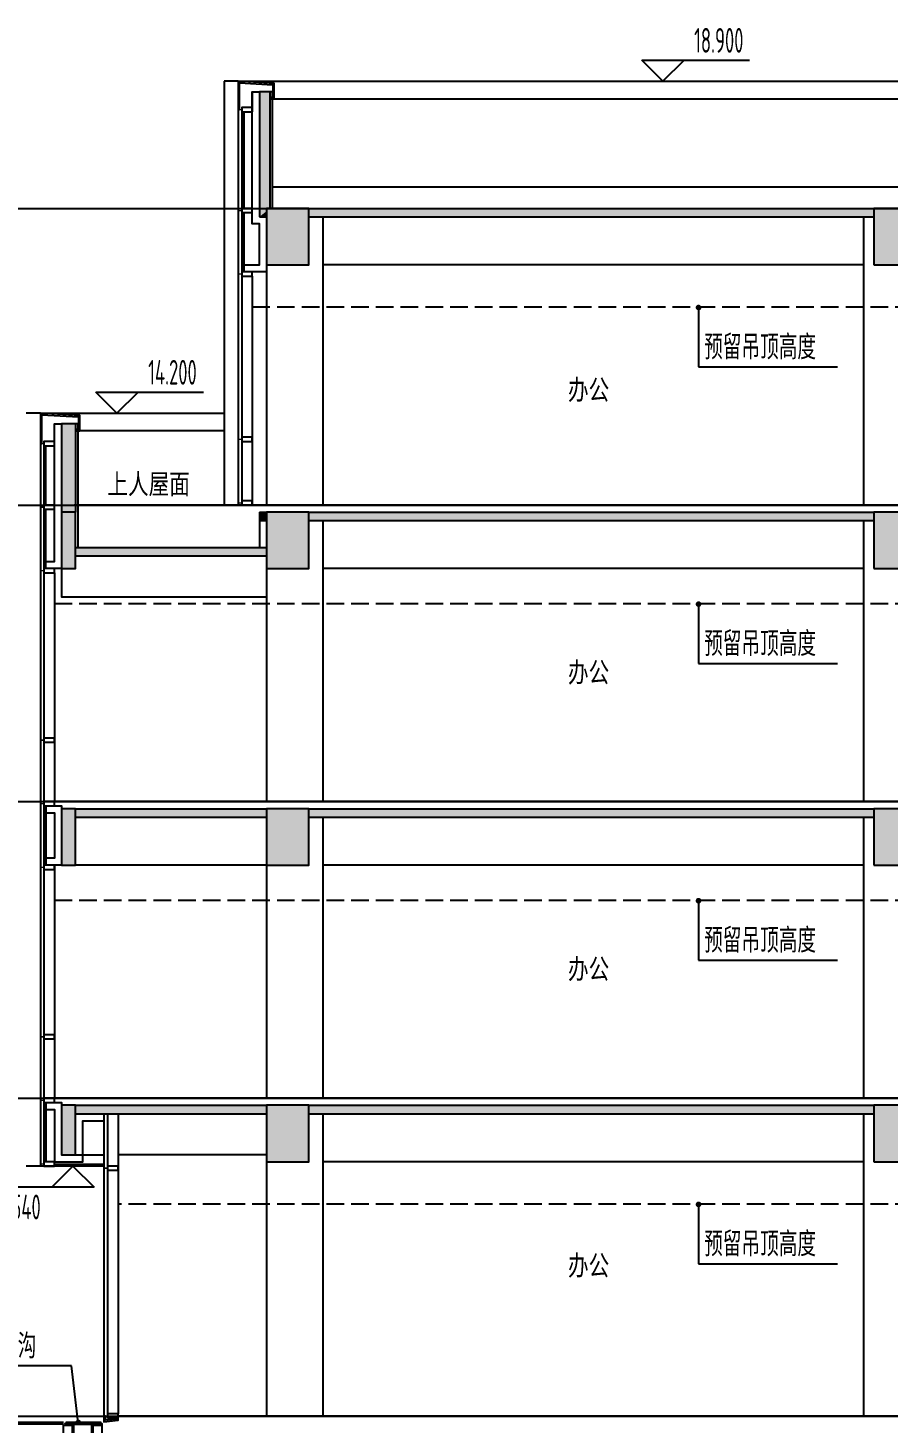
# Model space of a CAD drawing. Extents: x 1106790 to 1313746, y -134124 to 12249.
# Drawn here: x 1160272 to 1172448, y -51988 to -32232 of the extents above; entities that cross this region are included whole.
import ezdxf

# ---------------------------------------------------------------- set-up
doc = ezdxf.new("R2010")
doc.units = 0
doc.header["$LTSCALE"] = 1000
doc.header["$MEASUREMENT"] = 0
doc.linetypes.add('DASH', pattern=[0.35, 0.25, -0.1])
for name, color, linetype in [('01-标注_标高', 200, 'Continuous'), ('01-标注_符号', 200, 'Continuous'), ('02-TEXT_房间', 7, 'Continuous'), ('02-TEXT_标注', 130, 'Continuous'), ('05-填充_天正', 26, 'Continuous'), ('A-C_窗', 140, 'Continuous'), ('A-D_龙骨', 131, 'Continuous'), ('A-O_屋面', 201, 'Continuous'), ('A-SUR_保温', 222, 'Continuous'), ('A-SUR_吊顶', 40, 'Continuous'), ('A-SUR_看线', 231, 'Continuous'), ('A-SUR_面层', 191, 'Continuous'), ('A-TECH_结构', 21, 'Continuous'), ('A-金属背板', 30, 'Continuous'), ('A_STR-砌块墙', 121, 'Continuous'), ('A_STR-砼墙', 51, 'Continuous'), ('A_STR-砼柱', 51, 'Continuous'), ('D_铝板', 181, 'Continuous'), ('PUB_HATCH', 8, 'Continuous'), ('构造物', 145, 'Continuous')]:
    doc.layers.add(name, color=color, linetype=linetype)
doc.layers.add('04-不打印_辅助线', color=165, linetype='Continuous', plot=False)
doc.styles.add('_TCH_DIM', font='ROS1', dxfattribs={"width": 0.8, "bigfont": 'JD'})
doc.styles.get("Standard").update_dxf_attribs({"font": 'STXIHEI.TTF', "width": 0.75})
pattern_1 = [(45, (4697.017, 670), (-17.96051, 17.96051), []), (45, (4714.977, 670), (-17.96051, 17.96051), [12.7, -6.35])]

# ---------------------------------------------------------------- blocks, each defined once
blk = doc.blocks.new('kyuhtr')
at = {"const_width": 20}
blk.add_lwpolyline([(50, 0), (0, 0)], dxfattribs=at)
blk.add_lwpolyline([(50, -30), (200, -30), (200, 30), (50, 30)], close=True)
blk = doc.blocks.new('dartt')
at = {"transparency": 33554641}
h = blk.add_hatch(dxfattribs=at)
h.set_pattern_fill('ANSI32', color=26)
h.set_pattern_definition([(45, (1294.211, 122.3605), (-3.367596, 3.367596), []), (45, (1296.4563, 122.3605), (-3.367596, 3.367596), [])])
edge = h.paths.add_edge_path()
edge.add_arc((0, 21), 4, 0, 90)
edge.add_line((0, 25), (0, 0))
edge.add_line((0, 0), (25, 0))
edge.add_arc((21, 0), 4, 0, 90)
edge.add_line((21, 4), (4, 4))
edge.add_line((4, 4), (4, 21))
blk.add_lwpolyline([(0, 25), (0, 0), (25, 0)])
blk.add_lwpolyline([(0, 25), (0, 25, -0.414214), (4, 21), (4, 4), (21, 4, -0.414214), (25, 0), (25, 0)], format="xyb")
blk = doc.blocks.new('$LinePat$素土夯实')
at = {"color": 0}
for p, q in [((0, -210), (210, 0)), ((120, -300), (420, 0)), ((420, 0), (608, -188)), ((495, -300), (795, 0)), ((615, 0), (705, -90)), ((210, -210), (300, -300)), ((315, -105), (502, -293)), ((705, -300), (795, -210))]:
    blk.add_line(p, q, dxfattribs=at)
blk = doc.blocks.new('drsrtg')
at = {"layer": '05-填充_天正'}
h = blk.add_hatch(dxfattribs=at)
h.set_pattern_fill('ANSI33', color=256, scale=8)
h.set_pattern_definition([(45, (4711.517, 670), (-17.96051, 17.96051), []), (45, (4729.477, 670), (-17.96051, 17.96051), [12.7, -6.35])])
h.paths.add_polyline_path([(-608, 580), (-608, 550), (-513, 550), (-513, 580)])
h = blk.add_hatch(dxfattribs=at)
h.set_pattern_fill('ANSI33', color=256, scale=8)
h.set_pattern_definition(pattern_1)
h.paths.add_polyline_path([(-448, 550), (-448, 580), (-498, 580), (-498, 550)])
h = blk.add_hatch(dxfattribs=at)
h.set_pattern_fill('ANSI33', color=256, scale=8)
h.set_pattern_definition(pattern_1)
h.paths.add_polyline_path([(-383, 550), (-383, 580), (-433, 580), (-433, 550)])
h = blk.add_hatch(dxfattribs=at)
h.set_pattern_fill('ANSI33', color=256, scale=8)
h.set_pattern_definition(pattern_1)
h.paths.add_polyline_path([(-318, 550), (-318, 580), (-368, 580), (-368, 550)])
h = blk.add_hatch(dxfattribs=at)
h.set_pattern_fill('ANSI33', color=256, scale=8)
h.set_pattern_definition(pattern_1)
h.paths.add_polyline_path([(-253, 550), (-253, 580), (-303, 580), (-303, 550)])
h = blk.add_hatch(dxfattribs=at)
h.set_pattern_fill('ANSI33', color=256, scale=8)
h.set_pattern_definition([(45, (4721.517, 670), (-17.96051, 17.96051), []), (45, (4739.477, 670), (-17.96051, 17.96051), [12.7, -6.35])])
h.paths.add_polyline_path([(-108, 550), (-108, 580), (-238, 580), (-238, 550)])
at = {"layer": '01-标注_符号'}
for p, q in [((-527, 1382), (-1923, 1382)), ((-433, 580), (-527, 1382))]:
    blk.add_line(p, q, dxfattribs=at)
at = {"layer": '01-标注_符号', "const_width": 40}
blk.add_lwpolyline([(-431, 560, 1), (-435, 600, 1)], format="xyb", close=True, dxfattribs=at)
at = {"layer": '05-填充_天正'}
blk.add_lwpolyline([(-500, 550), (-500, 240), (-240, 240), (-240, 550)], dxfattribs=at)
at = {"layer": 'A-SUR_面层'}
for p, q in [((-108, 580), (-608, 580)), ((-608, 550), (-608, 580)), ((-108, 550), (-608, 550)), ((-513, 550), (-513, 580)), ((-498, 550), (-498, 580)), ((-448, 550), (-448, 580)), ((-433, 550), (-433, 580)), ((-383, 550), (-383, 580)), ((-368, 550), (-368, 580)), ((-318, 550), (-318, 580)), ((-303, 550), (-303, 580)), ((-253, 550), (-253, 580)), ((-238, 550), (-238, 580)), ((-108, 550), (-108, 580))]:
    blk.add_line(p, q, dxfattribs=at)
at = {"layer": 'A_STR-砌块墙'}
for points in [[(-640, 540), (-520, 540), (-520, 120), (-220, 120), (-220, 540), (-100, 540), (-100, 0), (-640, 0), (-640, 540)], [(-100, 0), (-740, 0), (-740, -100), (0, -100), (0, 0), (-520, 0)]]:
    blk.add_lwpolyline(points, dxfattribs=at)
at = {"layer": 'A-SUR_看线', "xscale": -0.1861635220123852, "yscale": 0.1666666666666667, "zscale": 0.1666666666666667}
for p in [(-592, -100), (-444, -100), (-296, -100), (-148, -100), (0, -100)]:
    blk.add_blockref('$LinePat$素土夯实', p, dxfattribs=at)
at = {"layer": '构造物', "linetype": 'DASH', "ltscale": 0.2}
blk.add_blockref('dartt', (-620, 540), dxfattribs=at)
at = {"layer": '构造物', "linetype": 'DASH', "ltscale": 0.2, "xscale": -1}
blk.add_blockref('dartt', (-100, 540), dxfattribs=at)
at = {"layer": '02-TEXT_标注', "style": '_TCH_DIM', "width": 0.8}
blk.add_text('排水沟', height=347.3, dxfattribs=at).set_placement((-1818, 1487))
blk = doc.blocks.new('_FZH')
blk.add_lwpolyline([(-0.5, -0.5), (0.5, -0.5), (0.5, 0.5), (-0.5, 0.5)], close=True)
at = {"layer": 'PUB_HATCH'}
blk.add_solid([(-0.5, -0.5), (0.5, -0.5), (-0.5, 0.5), (0.5, 0.5)], dxfattribs=at)

msp = doc.modelspace()

# ---------------------------------------------------------------- hatches: boundary and pattern name
at = {"layer": '05-填充_天正'}
for points in [[(1163547.7, -33138.5), (1163547.7, -34908.5), (1163697.7, -34788.5), (1163697.7, -33138.5)], [(1163647.7, -34908.5), (1163647.7, -34828.5), (1163547.7, -34908.5)], [(1172247.7, -34908.5), (1172247.7, -34788.5), (1164247.7, -34788.5), (1164247.7, -34908.5)], [(1160747.7, -39088.5), (1160947.7, -39088.5), (1160947.7, -37838.5), (1160747.7, -37838.5)], [(1163647.7, -39208.5), (1163647.7, -39088.5), (1163547.7, -39088.5), (1163547.7, -39208.5)], [(1172247.7, -39208.5), (1172247.7, -39088.5), (1164247.7, -39088.5), (1164247.7, -39208.5)], [(1163647.7, -39708.5), (1163647.7, -39588.5), (1160947.7, -39588.5), (1160947.7, -39708.5)], [(1163647.7, -43408.5), (1163647.7, -43288.5), (1160947.7, -43288.5), (1160947.7, -43408.5)], [(1172247.7, -43408.5), (1172247.7, -43288.5), (1164247.7, -43288.5), (1164247.7, -43408.5)], [(1163647.7, -47608.5), (1163647.7, -47488.5), (1160947.7, -47488.5), (1160947.7, -47608.5)], [(1172247.7, -47608.5), (1172247.7, -47488.5), (1164247.7, -47488.5), (1164247.7, -47608.5)]]:
    msp.add_hatch(color=256, dxfattribs=at).paths.add_polyline_path(points)

# ---------------------------------------------------------------- linework, layer by layer
at = {"layer": '01-标注_标高'}
for p, q in [((1169259.9, -32988.5), (1168959.9, -32688.5)), ((1168959.9, -32688.5), (1170486.6, -32688.5)), ((1169259.9, -32988.5), (1169559.9, -32688.5)), ((1161532, -37688.5), (1161232, -37388.5)), ((1161232, -37388.5), (1162758.6, -37388.5)), ((1161532, -37688.5), (1161832, -37388.5)), ((1160909.8, -48348.5), (1160609.8, -48648.5)), ((1160909.8, -48348.5), (1161209.8, -48648.5)), ((1161209.8, -48648.5), (1159879.4, -48648.5))]:
    msp.add_line(p, q, dxfattribs=at)
at = {"layer": '01-标注_符号'}
for p, q in [((1169764.5, -36192), (1169764.5, -37032)), ((1169764.5, -37032), (1171731, -37032)), ((1169764.5, -40392), (1169764.5, -41232)), ((1169764.5, -41232), (1171731, -41232)), ((1169764.5, -44592), (1169764.5, -45432)), ((1169764.5, -45432), (1171731, -45432)), ((1169764.5, -48892), (1169764.5, -49732)), ((1169764.5, -49732), (1171731, -49732))]:
    msp.add_line(p, q, dxfattribs=at)
at = {"layer": '01-标注_符号', "const_width": 40}
for points in [[(1169764.5, -36172, 1), (1169764.5, -36212, 1)], [(1169764.5, -40372, 1), (1169764.5, -40412, 1)], [(1169764.5, -44572, 1), (1169764.5, -44612, 1)], [(1169764.5, -48872, 1), (1169764.5, -48912, 1)]]:
    msp.add_lwpolyline(points, format="xyb", close=True, dxfattribs=at)
at = {"layer": '04-不打印_辅助线'}
for p, q in [((1155940.1, -34788.5), (1216697, -34788.5)), ((1155940.1, -38988.5), (1216697, -38988.5)), ((1155940.1, -43188.5), (1216697, -43188.5)), ((1155940.1, -47388.5), (1216697, -47388.5)), ((1155940.1, -51888.5), (1216697, -51888.5))]:
    msp.add_line(p, q, dxfattribs=at)
at = {"layer": 'A-C_窗'}
msp.add_line((1163447.7, -33138.5), (1163447.7, -33418.5), dxfattribs=at)
for points in [[(1163247.7, -33388.5), (1163247.7, -38988.5)], [(1163297.7, -33388.5), (1163297.7, -38988.5)], [(1163447.7, -35748.5), (1163447.7, -38988.5)], [(1160447.7, -38118.5), (1160447.7, -48348.5)], [(1160497.7, -38148.5), (1160497.7, -48288.5)], [(1160647.7, -39948.5), (1160647.7, -43188.5)], [(1160647.7, -44088.5), (1160647.7, -47388.5)], [(1161347.7, -47608.5), (1161347.7, -51888.5)], [(1161397.7, -47608.5), (1161397.7, -51888.5)], [(1161547.7, -47608.5), (1161547.7, -51858.5)], [(1161347.7, -48348.5), (1160447.7, -48348.5)], [(1160647.7, -48288.5), (1160647.7, -48288.5)], [(1161347.7, -48328.5), (1160647.7, -48328.5)]]:
    msp.add_lwpolyline(points, dxfattribs=at)
at = {"layer": 'A-O_屋面'}
msp.add_lwpolyline([(1180997.7, -34488.5), (1163727.7, -34488.5)], dxfattribs=at)
at = {"layer": 'A-SUR_保温'}
for p, q in [((1163727.7, -33138.5), (1163727.7, -34788.5)), ((1160977.7, -37838.5), (1160977.7, -39588.5))]:
    msp.add_line(p, q, dxfattribs=at)
for points in [[(1163647.7, -35588.5), (1163647.7, -35688.5), (1163327.7, -35688.5), (1163327.7, -35588.5), (1163547.7, -35588.5), (1163547.7, -35008.5), (1163447.7, -35008.5), (1163447.7, -33138.5), (1163547.7, -33138.5)], [(1163727.7, -33138.5), (1163697.7, -33138.5)], [(1160747.7, -39888.5), (1160625.6, -39888.5), (1160625.6, -39888.5), (1160527.7, -39888.5), (1160527.7, -39789), (1160647.7, -39789), (1160647.7, -37838.5), (1160747.7, -37838.5)], [(1160977.7, -37838.5), (1160947.7, -37838.5)], [(1160527.7, -43248.5), (1160747.7, -43248.5), (1160747.7, -44088.5), (1160527.7, -44088.5)], [(1160527.7, -43348.5), (1160647.7, -43348.5), (1160647.7, -43988.5), (1160527.7, -43988.5)], [(1160527.7, -47448.5), (1160747.7, -47448.5), (1160747.7, -48188.5), (1160947.7, -48188.5), (1160947.7, -47608.5), (1161347.7, -47608.5)], [(1160527.7, -47548.5), (1160647.7, -47548.5), (1160647.7, -48288.5), (1161047.7, -48288.5), (1161047.7, -47708.5), (1161347.7, -47708.5)]]:
    msp.add_lwpolyline(points, dxfattribs=at)
at = {"layer": 'A-SUR_吊顶', "linetype": 'DASH'}
for points in [[(1178747.7, -36188.5), (1163447.7, -36188.5)], [(1178747.7, -40388.5), (1160647.7, -40388.5)], [(1178747.7, -44588.5), (1160647.7, -44588.5)], [(1181197.7, -48888.5), (1161547.7, -48888.5)]]:
    msp.add_lwpolyline(points, dxfattribs=at)
at = {"layer": 'A-SUR_看线'}
for points in [[(1163047.7, -32988.5), (1163047.7, -38988.5)], [(1163247.7, -32988.5), (1163047.7, -32988.5)], [(1160447.7, -37688.5), (1160247.7, -37688.5)], [(1160447.7, -48348.5), (1160247.7, -48348.5)]]:
    msp.add_lwpolyline(points, dxfattribs=at)
at = {"layer": 'A-SUR_面层'}
for points in [[(1178747.7, -38988.5), (1160927.7, -38988.5)], [(1178747.7, -43188.5), (1160647.7, -43188.5)], [(1178747.7, -47388.5), (1160647.7, -47388.5)], [(1181197.7, -51888.5), (1161547.7, -51888.5)]]:
    msp.add_lwpolyline(points, dxfattribs=at)
at = {"layer": 'A-TECH_结构'}
msp.add_line((1160947.7, -48188.5), (1161347.7, -48188.5), dxfattribs=at)
for points in [[(1164447.7, -34908.5), (1164447.7, -38988.5)], [(1172097.7, -34908.5), (1172097.7, -38988.5)], [(1163647.7, -35588.5), (1163647.7, -38988.5)], [(1172097.7, -35588.5), (1164447.7, -35588.5)], [(1164447.7, -39208.5), (1164447.7, -43188.5)], [(1172097.7, -39208.5), (1172097.7, -43188.5)], [(1160747.7, -39888.5), (1160747.7, -40288.5), (1163647.7, -40288.5)], [(1163647.7, -39888.5), (1163647.7, -43188.5)], [(1172097.7, -39888.5), (1164447.7, -39888.5)], [(1163647.7, -43408.5), (1163647.7, -47388.5)], [(1164447.7, -43408.5), (1164447.7, -47388.5)], [(1172097.7, -43408.5), (1172097.7, -47388.5)], [(1163647.7, -44088.5), (1160947.7, -44088.5)], [(1172097.7, -44088.5), (1164447.7, -44088.5)], [(1163647.7, -47608.5), (1163647.7, -51888.5)], [(1164447.7, -47608.5), (1164447.7, -51888.5)], [(1172097.7, -47608.5), (1172097.7, -51888.5)], [(1163647.7, -48188.5), (1161547.7, -48188.5)], [(1172097.7, -48288.5), (1164447.7, -48288.5)]]:
    msp.add_lwpolyline(points, dxfattribs=at)
at = {"layer": 'A-金属背板'}
for p, q in [((1163327.7, -33418.5), (1163327.7, -34788.5)), ((1163327.7, -34848.5), (1163327.7, -35688.5)), ((1160527.7, -38988.5), (1160527.7, -38148.5)), ((1160527.7, -39888.5), (1160527.7, -39048.5)), ((1160527.7, -43248.5), (1160527.7, -44088.5)), ((1160527.7, -47448.5), (1160527.7, -48288.5))]:
    msp.add_line(p, q, dxfattribs=at)
at = {"layer": 'A_STR-砌块墙'}
msp.add_lwpolyline([(1163547.7, -39208.5), (1163547.7, -39588.5)], dxfattribs=at)
at = {"layer": 'A_STR-砌块墙', "const_width": 50}
msp.add_lwpolyline([(1156000.7, -51988.5), (1160777.7, -51988.5)], dxfattribs=at)
at = {"layer": 'A_STR-砼墙'}
for p, q in [((1163547.7, -33138.5), (1163547.7, -34908.5)), ((1163697.7, -33138.5), (1163547.7, -33138.5)), ((1163697.7, -33138.5), (1163697.7, -34788.5)), ((1163547.7, -34908.5), (1163647.7, -34908.5)), ((1164247.7, -34788.5), (1172247.7, -34788.5)), ((1164247.7, -34908.5), (1172247.7, -34908.5)), ((1160747.7, -37838.5), (1160747.7, -39088.5)), ((1160947.7, -37838.5), (1160747.7, -37838.5)), ((1160947.7, -37838.5), (1160947.7, -39088.5)), ((1163547.7, -39088.5), (1163647.7, -39088.5)), ((1163547.7, -39088.5), (1163547.7, -39208.5)), ((1164247.7, -39088.5), (1172247.7, -39088.5)), ((1163547.7, -39208.5), (1163647.7, -39208.5)), ((1164247.7, -39208.5), (1172247.7, -39208.5)), ((1160947.7, -39588.5), (1163647.7, -39588.5)), ((1160947.7, -39708.5), (1163647.7, -39708.5)), ((1160947.7, -43288.5), (1163647.7, -43288.5)), ((1160947.7, -43408.5), (1163647.7, -43408.5)), ((1164247.7, -43288.5), (1172247.7, -43288.5)), ((1164247.7, -43408.5), (1172247.7, -43408.5)), ((1160947.7, -47488.5), (1163647.7, -47488.5)), ((1160947.7, -47608.5), (1163647.7, -47608.5)), ((1164247.7, -47488.5), (1172247.7, -47488.5)), ((1164247.7, -47608.5), (1172247.7, -47608.5))]:
    msp.add_line(p, q, dxfattribs=at)
at = {"layer": 'D_铝板'}
for points in [[(1163697.7, -33238.5), (1163757.7, -33238.5), (1163757.7, -33018.5), (1163247.7, -32988.5), (1163247.7, -33388.5), (1163267.7, -33388.5), (1163267.7, -33009.7), (1163737.7, -33037.3), (1163737.7, -33218.5), (1163697.7, -33218.5)], [(1160947.7, -37938.5), (1161007.7, -37938.5), (1161007.7, -37718.5), (1160447.7, -37688.5), (1160447.7, -38118.5), (1160467.7, -38118.5), (1160467.7, -37709.7), (1160987.7, -37737.3), (1160987.7, -37918.5), (1160947.7, -37918.5)], [(1161347.7, -51888.5), (1161347.7, -51968.5), (1161547.7, -51948.5), (1161547.7, -51928.4), (1161367.7, -51946.4), (1161367.7, -51888.5)]]:
    msp.add_lwpolyline(points, close=True, dxfattribs=at)
for points in [[(1163247.7, -32988.5), (1178647.7, -32988.5)], [(1163757.7, -33238.5), (1178647.7, -33238.5)], [(1160447.7, -37688.5), (1163047.7, -37688.5)], [(1163047.7, -37938.5), (1160977.7, -37938.5)]]:
    msp.add_lwpolyline(points, dxfattribs=at)

# ---------------------------------------------------------------- block references
msp.add_blockref('drsrtg', (1161417.7, -52558.5))
at = {"layer": 'A-D_龙骨'}
for p in [(1163247.7, -33388.5), (1163247.7, -34818.5), (1163247.7, -35718.5), (1160447.7, -38118.5), (1163247.7, -38058.5), (1160447.7, -39018.5), (1163247.7, -38958.5), (1160447.7, -39918.5), (1160447.7, -42318.5), (1160447.7, -43218.5), (1160447.7, -44118.5), (1160447.7, -46518.5), (1160447.7, -47418.5), (1160447.7, -48318.5), (1161347.7, -48378.5), (1161347.7, -51888.5)]:
    msp.add_blockref('kyuhtr', p, dxfattribs=at)
at = {"layer": 'A_STR-砼柱'}
for p, xscale, yscale, zscale in [((1163947.7, -35188.5), 600, 800, 800), ((1172447.7, -35188.5), 400, 800, 800), ((1160847.7, -39488.5), 200, 800, 800), ((1163947.7, -39488.5), 600, 800, 800), ((1172447.7, -39488.5), 400, 800, 800), ((1160847.7, -43688.5), 200, 800, 800), ((1163947.7, -43688.5), 600, 800, 800), ((1172447.7, -43688.5), 400, 800, 800), ((1160847.7, -47838.5), 200, 700, 700), ((1163947.7, -47888.5), 600, 800, 800), ((1172447.7, -47888.5), 400, 800, 800)]:
    msp.add_blockref('_FZH', p, dxfattribs=dict(at, xscale=xscale, yscale=yscale, zscale=zscale))

# ---------------------------------------------------------------- texts
at = {"layer": '02-TEXT_房间', "width": 0.75}
for s, p in [('办公', (1167916.4, -37498.9)), ('上人屋面', (1161396.5, -38833)), ('办公', (1167916.4, -41498.9)), ('办公', (1167916.4, -45698.9)), ('办公', (1167916.4, -49898.9))]:
    msp.add_text(s, height=285.43, dxfattribs=at).set_placement(p)
at = {"layer": '02-TEXT_标注', "style": '_TCH_DIM'}
for s, height, width, p in [('18.900', 350, 0.64, (1169702.4, -32583.5)), ('预留吊顶高度', 347.29, 0.8, (1169844, -36927)), ('14.200', 350, 0.64, (1161974.5, -37283.5)), ('预留吊顶高度', 347.29, 0.8, (1169844, -41127)), ('预留吊顶高度', 347.29, 0.8, (1169844, -45327)), ('3.540', 350, 0.64, (1159849.4, -49103.5)), ('预留吊顶高度', 347.29, 0.8, (1169844, -49627))]:
    msp.add_text(s, height=height, dxfattribs=dict(at, width=width)).set_placement(p)

doc.saveas('drawing.dxf')
